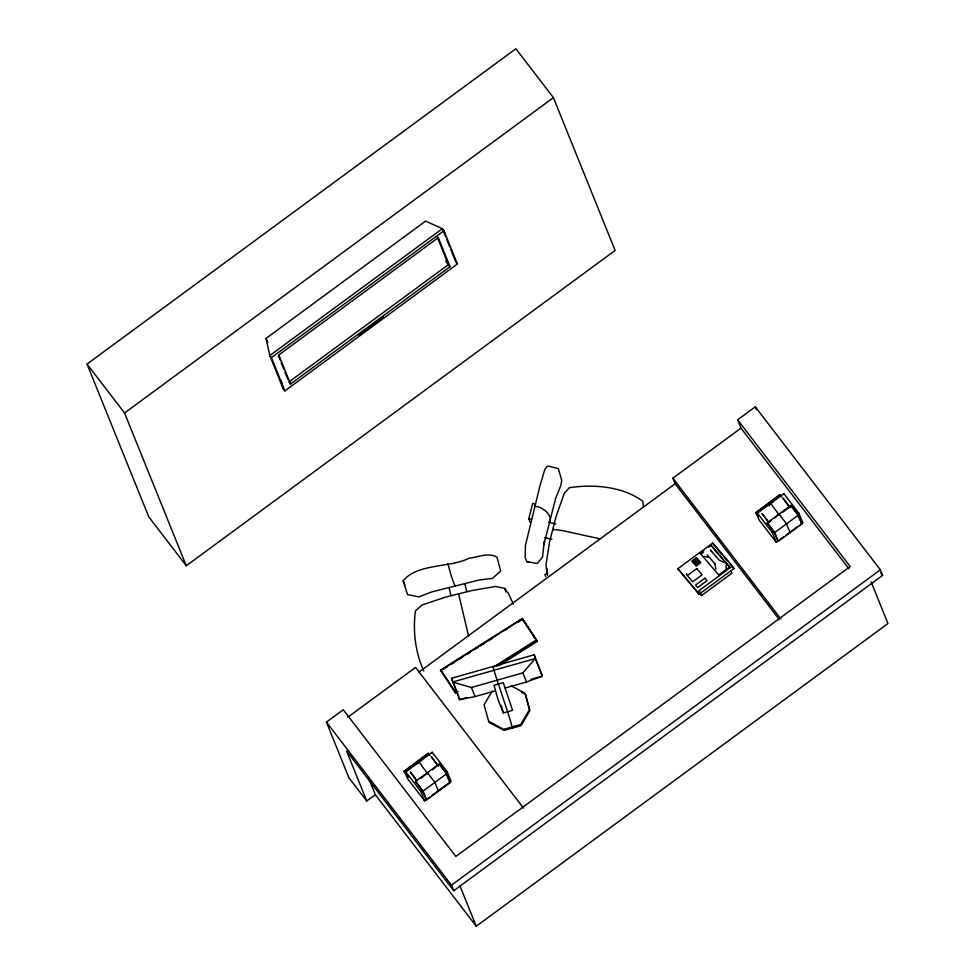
<?xml version="1.0" encoding="UTF-8"?>
<svg xmlns="http://www.w3.org/2000/svg" width="975" height="975" viewBox="0 0 975 975"><rect width="100%" height="100%" fill="white"/><g stroke="black" fill="none" stroke-linecap="round" stroke-linejoin="round"><path stroke-width="1.46" d="M726.07 569.266L726.107 565.171M530.193 522.271L528.779 518.737L532.691 503.405L535.299 503.965M492.143 691.178L484.063 704.888L488.962 722.28L504.124 730.421L521.089 725.607L529.913 710.653L525.428 694.31M403.175 580.783C417.556 563.172 450.304 567.913 468.878 558.273C478.03 557.249 488.146 552.13 496.994 557.176L500.675 571.106L492.485 578.37L479.176 579.979L431.888 591.874L418.933 596.883L407.513 594.555L403.175 580.783L404.881 585.012M548.998 522.125L549.888 521.028A98 22.474 14.3 0 0 545.903 511.156L540.004 507.317L534.775 506.183M431.815 795.527L451.084 781.365L447.22 771.798L432.23 752.249L405.039 772.553L407.428 778.477L424.588 800.841L429.414 797.306M415.923 764.351L421.505 760.256M418.287 762.816L418.982 761.987L427.891 773.931M431.535 753.066L432.23 752.249M800.329 524.574L802.742 522.795L798.878 513.228L783.876 493.691L757.392 513.167L756.697 513.983L759.086 519.907L776.246 542.283L783.473 536.969M769.945 504.246L770.64 503.429L779.549 515.373M773.151 501.686L768.3 505.355M783.181 494.508L783.876 493.691M505.111 688.057L526.549 681.976L542.356 676.114L535.251 658.552L452.51 682.049L471.413 687.485L522.868 672.872L535.251 658.552L534.227 654.786L451.474 678.283L459.603 699.611L475.081 696.589L495.105 690.909M87.043 364.077L515.885 48.75L553.41 97.658L615.128 250.429L186.286 565.756L148.761 516.847L87.043 364.077L124.556 412.986L186.286 565.756M124.556 412.986L553.41 97.658M266.077 338.386L425.575 221.106L442.382 228.674L443.966 230.746L457.409 264.03L284.846 390.926L283.262 388.854L269.807 355.558L266.077 338.386L267.759 342.53M284.846 390.926L271.391 357.63L443.966 230.746M437.251 236.986L448.439 264.652L288.941 381.932L290.526 384.004L450.023 266.723L438.287 237.668L278.789 354.949L290.526 384.004M366.746 800.975L348.867 777.684L326.43 722.134L343.273 709.739L455.837 856.464L850.176 566.512L737.624 419.786L755.272 406.807L880.352 569.827L882.594 575.384L453.741 890.711L346.552 750.982L366.746 800.975L375.326 794.674L368.587 778.013M347.856 717.186L415.569 667.4L523.514 808.104M779.378 619.661L675.114 483.758L672.872 478.201L740.988 428.122L737.624 419.786M419.031 672.055L675.114 483.758M677.844 568.693L712.701 543.063L732.42 566.109L733.992 568.583L699.124 594.214L677.844 568.693L699.124 594.214M428.269 753.273L403.967 771.432L428.269 753.273L430.024 755.637M703.182 552.435L700.757 554.214L700.245 553.398L703.877 550.729M708.715 547.17L711.128 545.391L729.629 566.987L718.733 574.994L700.245 553.398M755.613 512.874L779.927 494.703L781.682 497.079M756.832 511.972L779.927 494.703M415.533 781.377L439.225 763.949L446.721 773.711L450.279 782.511L426.575 799.939L422.126 790.25L415.533 781.377L423.016 791.139L426.575 799.939M767.191 522.807L790.883 505.379L798.379 515.141L801.938 523.953L778.233 541.381L773.784 531.692L767.191 522.807L774.674 532.569L778.233 541.381M420.652 778.379L426.453 774.113M432.266 769.836L435.752 767.276M767.422 523.404L771.14 520.674M774.625 518.103L779.037 514.093L786.52 523.855L790.079 532.667M782.767 512.131L791.127 505.976L790.883 505.379M424.588 800.841L420.725 791.273L422.126 790.25M448.585 779.671L445.819 772.822L447.22 771.798M776.246 542.283L772.383 532.716L773.784 531.692M801.938 523.953L797.477 514.264L798.878 513.228M423.016 791.139L446.721 773.711M774.674 532.569L798.379 515.141M697.564 591.74L732.42 566.109M699.709 593.202L701.525 595.567L732.03 573.129L730.994 570.582M785.887 535.19L797.928 526.342M453.741 890.711L451.498 885.154L880.352 569.827M375.326 794.674L476.263 926.25L887.957 623.537L871.126 581.88M440.846 670.898L440.493 670.142L522.332 618.442L537.322 641.379L498.956 665.608M443.406 669.277L447.232 666.851M451.072 664.438L454.911 662.013M458.75 659.588L462.577 657.162M467.695 653.932L470.255 652.324M475.373 649.082L477.921 647.473M480.48 645.852L484.319 643.439M488.158 641.014L491.985 638.588M504.782 630.508L507.329 628.899M517.567 622.44L522.673 619.198L522.332 618.442M493.07 667.327L536.238 640.063L522.295 618.942L441.041 670.264L454.984 691.397M496.056 666.473L536.969 640.624M440.493 670.142L455.483 693.079L458.043 691.458M547.572 573.373L544.842 574.519L545.695 576.627M466.745 697.588L459.603 699.611L458.92 697.101M530.936 679.356L542.356 676.114L534.227 654.786M503.38 712.981L512.594 710.361L503.271 682.646L494.057 685.267L498.03 699.745L503.38 712.981L501.296 705.376M455.532 585.926L455.301 585.926A98 3.924 75.9 0 1 451.315 576.054L447.854 563.562M526.878 561.673L537.225 563.44L542.502 557.2L544.342 541.539L544.013 544.038L555.762 498.018L560.771 485.611L561.758 480.541L558.322 468.573L548.462 466.123L546.963 466.562L544.793 469.56L539.992 485.733L525.415 545.537L525.172 557.444L526.878 561.673L528.669 561.941M704.45 556.457L708.764 557.347M548.559 522.32L555.835 523.88M528.779 518.737L531.387 519.297M599.918 538.834L562.599 530.583L552.788 529.364L553.373 530.571M544.647 537.664L551.911 539.224M724.547 562.697L719.197 560.162L710.519 550.022L711.555 551.667M511.107 685.791L525.001 693.262L529.474 709.593L520.65 724.547L503.697 729.361L488.536 721.22M521.637 692.274L524.16 693.639M722.146 554.751L712.701 543.063M724.12 557.054L728.069 561.661M730.043 563.964L733.992 568.583M730.153 567.816L711.128 545.391M714.907 550.436L716.783 552.63M720.549 557.03L722.426 559.223M707.204 554.872L714.919 563.879M880.803 573.056L882.594 575.384M740.988 428.122L848.932 568.827M791.127 505.976L797.477 514.264M800.938 520.443L802.742 522.795M789.738 507L782.925 498.128L790.006 507.683M768.824 522.381L762.011 513.508L767.325 520.674M757.392 513.167L772.383 532.716M672.872 478.201L780.829 618.918M455.825 261.97L457.409 264.03M445.66 261.032L447.513 263.445M448.439 264.652L450.023 266.723M271.391 357.63L269.807 355.558L442.382 228.674L445.733 236.998M445.819 772.822L439.225 763.949M438.08 765.57L431.267 756.697L438.348 766.24M449.146 781.036L450.279 782.511M417.166 780.951L410.353 772.066L416.557 780.427M405.734 771.737L420.725 791.273M326.43 722.134L451.498 885.154M769.482 506.049L767.812 503.904M755.527 512.643L758.245 516.433M403.869 771.213L408.342 777.368M523.49 620.441L537.322 641.379M513.472 604.403L508.743 594.116L504.758 588.4L495.69 586.45L471.729 590.57L445.465 597.175L422.138 604.951L415.435 610.886C412.73 631.02 415.35 652.433 423.832 671.007M455.142 692.311L455.483 693.079M755.272 406.807L756.405 409.585M699.977 591.727L701.525 595.567M446.855 239.777L449.658 246.712M450.779 249.478L455.264 260.581M522.868 672.872L526.549 681.976M512.606 728.008L512.18 726.96C506.488 706.558 498.834 686.851 492.85 666.534M471.413 687.485L475.081 696.589M451.474 678.283L458.579 695.845M278.314 355.643L279.996 359.787M281.117 362.554L283.908 369.476M285.029 372.243L287.82 379.165M438.433 791.225L434.874 782.425L427.379 772.663L427.623 773.26M459.993 885.97L476.263 926.25M504.965 588.985L505.781 591.898M281.08 380.287L283.262 388.854M465.063 584.573L466.757 591.593M449.292 588.534L450.998 595.567M468.609 636.188L458.591 593.872M714.833 563.367L715.833 569.107M547.207 574.665L545.976 565.025L549.522 542.149L556.043 516.579L564.245 493.423L569.388 487.719C593.3 483.941 623.013 486.428 642.903 501.345L643.342 506.829M546.963 568.291L547.511 575.153M686.522 574.202L686.51 574.97L687.326 574.372L686.522 574.202M383.151 317.204L358.983 335.205L383.151 317.204M696.467 557.7L691.836 561.112L692.457 561.832L697.076 558.419L696.467 557.7M697.698 559.138L693.067 562.551L693.688 563.27L698.319 559.869L697.698 559.138M698.929 560.588L694.297 563.989L694.919 564.708L699.55 561.308L698.929 560.588M700.16 562.027L695.541 565.427L696.15 566.146L700.781 562.746L700.16 562.027M696.772 568.62L687.351 575.555L692.677 581.795L702.11 574.86L696.772 568.62M704.937 578.163L695.516 585.097L697.612 587.547L707.046 580.625L704.937 578.163"/></g></svg>
